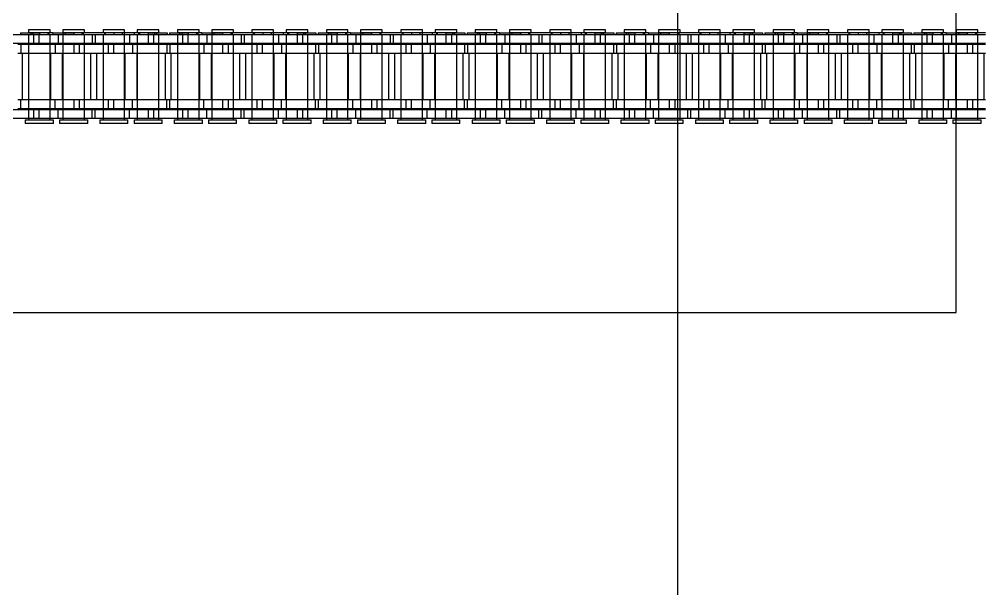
# Model space of a CAD drawing. Header units: metres. Extents: x 0 to 21025, y 0 to 14850.
# Drawn here: x 5375.7 to 5540.4, y 9214.1 to 9311.2 of the extents above; entities that cross this region are included whole.
import ezdxf

# ---------------------------------------------------------------- set-up
doc = ezdxf.new("R2010")
doc.units = ezdxf.units.M
doc.header["$LTSCALE"] = 25
doc.linetypes.add('HIDDEN2', pattern=[4.7625, 3.175, -1.5875])
doc.layers.add('SL4', color=4, linetype='Continuous')
doc.layers.add('ST1', color=7, linetype='HIDDEN2')

msp = doc.modelspace()

# ---------------------------------------------------------------- linework, layer by layer
at = {"layer": 'SL4'}
for p, q in [((5535.514, 9261.149), (5535.514, 9326.624)), ((5535.514, 9308.873), (5537.377, 9308.873)), ((5540.552, 9308.541), (5535.514, 9308.541)), ((5535.532, 9309.384), (5535.532, 9308.91)), ((5539.222, 9309.384), (5535.532, 9309.384)), ((5535.532, 9308.91), (5539.222, 9308.91)), ((5535.901, 9308.91), (5535.901, 9308.873)), ((5537.377, 9308.873), (5537.377, 9308.541)), ((5540.514, 9308.873), (5537.377, 9308.873)), ((5538.853, 9308.873), (5538.853, 9308.91)), ((5539.222, 9308.91), (5539.222, 9309.384)), ((5540.552, 9307.021), (5535.514, 9307.021)), ((5540.514, 9306.869), (5535.514, 9306.869)), ((5535.532, 9307.021), (5535.532, 9306.869)), ((5539.222, 9306.869), (5539.222, 9307.021)), ((5540.514, 9305.349), (5535.514, 9305.349)), ((5540.514, 9297.419), (5535.514, 9297.419)), ((5540.514, 9295.899), (5535.514, 9295.899)), ((5540.552, 9295.747), (5535.514, 9295.747)), ((5535.532, 9295.899), (5535.532, 9295.747)), ((5539.222, 9295.747), (5539.222, 9295.899)), ((5540.552, 9294.227), (5535.514, 9294.227)), ((5535.514, 9294.042), (5539.775, 9294.042)), ((5539.775, 9293.384), (5535.514, 9293.384)), ((5535.532, 9294.227), (5535.532, 9294.042)), ((5539.222, 9294.042), (5539.222, 9294.227)), ((5539.775, 9293.384), (5539.775, 9294.042)), ((4210.539, 9261.149), (5535.514, 9261.149)), ((5488.014, 9261.149), (5488.014, 9121.619))]:
    msp.add_line(p, q, dxfattribs=at)
at = {"layer": 'ST1'}
for p, q in [((5488.014, 9333.621), (5488.014, 9261.149)), ((5378.197, 9308.541), (5369.102, 9308.541)), ((5375.898, 9308.873), (5375.898, 9308.541)), ((5375.898, 9308.873), (5379.129, 9308.873)), ((5380.974, 9309.384), (5377.284, 9309.384)), ((5377.284, 9309.384), (5377.284, 9308.91)), ((5377.284, 9308.91), (5380.974, 9308.91)), ((5377.284, 9308.541), (5377.284, 9307.021)), ((5377.284, 9308.541), (5377.284, 9294.042)), ((5377.653, 9308.91), (5377.653, 9308.541)), ((5378.022, 9308.873), (5378.022, 9308.541)), ((5379.057, 9308.541), (5378.197, 9308.541)), ((5378.197, 9307.021), (5378.197, 9308.541)), ((5388.152, 9308.541), (5379.057, 9308.541)), ((5379.057, 9308.541), (5379.057, 9307.021)), ((5379.129, 9308.873), (5379.129, 9308.541)), ((5381.425, 9308.873), (5379.129, 9308.873)), ((5380.605, 9308.541), (5380.605, 9308.91)), ((5380.748, 9308.873), (5380.748, 9308.541)), ((5380.974, 9308.91), (5380.974, 9309.384)), ((5380.974, 9307.021), (5380.974, 9308.541)), ((5380.974, 9294.042), (5380.974, 9308.541)), ((5381.425, 9308.873), (5384.977, 9308.873)), ((5381.425, 9308.873), (5381.425, 9308.541)), ((5382.304, 9308.541), (5382.304, 9307.021)), ((5386.822, 9309.384), (5383.132, 9309.384)), ((5383.132, 9309.384), (5383.132, 9308.91)), ((5383.132, 9308.91), (5386.822, 9308.91)), ((5383.132, 9308.873), (5383.132, 9307.021)), ((5383.132, 9308.541), (5383.132, 9294.042)), ((5383.501, 9308.91), (5383.501, 9308.541)), ((5384.977, 9308.873), (5384.977, 9308.541)), ((5397.677, 9308.873), (5384.977, 9308.873)), ((5386.453, 9308.541), (5386.453, 9308.91)), ((5386.596, 9308.873), (5386.596, 9308.541)), ((5386.822, 9308.91), (5386.822, 9309.384)), ((5386.822, 9307.021), (5386.822, 9308.541)), ((5386.822, 9294.042), (5386.822, 9308.541)), ((5388.152, 9308.541), (5388.152, 9307.021)), ((5394.502, 9308.541), (5388.152, 9308.541)), ((5388.654, 9308.541), (5388.654, 9307.021)), ((5393.674, 9309.384), (5389.984, 9309.384)), ((5389.984, 9309.384), (5389.984, 9308.91)), ((5389.984, 9308.91), (5393.674, 9308.91)), ((5389.984, 9308.541), (5389.984, 9307.021)), ((5389.984, 9308.541), (5389.984, 9294.042)), ((5390.21, 9308.873), (5390.21, 9308.541)), ((5390.353, 9308.91), (5390.353, 9308.541)), ((5391.829, 9308.873), (5391.829, 9308.541)), ((5393.305, 9308.541), (5393.305, 9308.91)), ((5393.674, 9308.91), (5393.674, 9309.384)), ((5393.674, 9307.021), (5393.674, 9308.873)), ((5393.674, 9294.042), (5393.674, 9308.541)), ((5394.502, 9308.541), (5394.502, 9307.021)), ((5403.597, 9308.541), (5394.502, 9308.541)), ((5395.381, 9308.541), (5395.381, 9308.873)), ((5399.522, 9309.384), (5395.832, 9309.384)), ((5395.832, 9309.384), (5395.832, 9308.91)), ((5395.832, 9308.91), (5399.522, 9308.91)), ((5395.832, 9308.541), (5395.832, 9307.021)), ((5395.832, 9308.541), (5395.832, 9294.042)), ((5396.058, 9308.873), (5396.058, 9308.541)), ((5396.201, 9308.91), (5396.201, 9308.541)), ((5397.677, 9308.873), (5397.677, 9308.541)), ((5397.677, 9308.873), (5400.908, 9308.873)), ((5397.749, 9307.021), (5397.749, 9308.541)), ((5398.609, 9308.541), (5398.609, 9307.021)), ((5398.784, 9308.873), (5398.784, 9308.541)), ((5399.153, 9308.541), (5399.153, 9308.91)), ((5399.522, 9308.91), (5399.522, 9309.384)), ((5399.522, 9307.021), (5399.522, 9308.541)), ((5399.522, 9294.042), (5399.522, 9308.541)), ((5400.908, 9308.873), (5400.908, 9308.541)), ((5401.298, 9308.873), (5401.298, 9308.541)), ((5401.298, 9308.873), (5404.529, 9308.873)), ((5406.374, 9309.384), (5402.684, 9309.384)), ((5402.684, 9309.384), (5402.684, 9308.91)), ((5402.684, 9308.91), (5406.374, 9308.91)), ((5402.684, 9308.541), (5402.684, 9307.021)), ((5402.684, 9308.541), (5402.684, 9294.042)), ((5403.053, 9308.91), (5403.053, 9308.541)), ((5403.422, 9308.873), (5403.422, 9308.541)), ((5404.457, 9308.541), (5403.597, 9308.541)), ((5403.597, 9307.021), (5403.597, 9308.541)), ((5413.552, 9308.541), (5404.457, 9308.541)), ((5404.457, 9308.541), (5404.457, 9307.021)), ((5404.529, 9308.873), (5404.529, 9308.541)), ((5406.825, 9308.873), (5404.529, 9308.873)), ((5406.005, 9308.541), (5406.005, 9308.91)), ((5406.148, 9308.873), (5406.148, 9308.541)), ((5406.374, 9308.91), (5406.374, 9309.384)), ((5406.374, 9307.021), (5406.374, 9308.541)), ((5406.374, 9294.042), (5406.374, 9308.541)), ((5406.825, 9308.873), (5410.377, 9308.873)), ((5406.825, 9308.873), (5406.825, 9308.541)), ((5407.704, 9308.541), (5407.704, 9307.021)), ((5412.222, 9309.384), (5408.532, 9309.384)), ((5408.532, 9309.384), (5408.532, 9308.91)), ((5408.532, 9308.91), (5412.222, 9308.91)), ((5408.532, 9308.873), (5408.532, 9307.021)), ((5408.532, 9308.541), (5408.532, 9294.042)), ((5408.901, 9308.91), (5408.901, 9308.541)), ((5410.377, 9308.873), (5410.377, 9308.541)), ((5423.077, 9308.873), (5410.377, 9308.873)), ((5411.853, 9308.541), (5411.853, 9308.91)), ((5411.996, 9308.873), (5411.996, 9308.541)), ((5412.222, 9308.91), (5412.222, 9309.384)), ((5412.222, 9307.021), (5412.222, 9308.541)), ((5412.222, 9294.042), (5412.222, 9308.541)), ((5413.552, 9308.541), (5413.552, 9307.021)), ((5419.902, 9308.541), (5413.552, 9308.541)), ((5414.054, 9308.541), (5414.054, 9307.021)), ((5419.074, 9309.384), (5415.384, 9309.384)), ((5415.384, 9309.384), (5415.384, 9308.91)), ((5415.384, 9308.91), (5419.074, 9308.91)), ((5415.384, 9308.541), (5415.384, 9307.021)), ((5415.384, 9308.541), (5415.384, 9294.042)), ((5415.61, 9308.873), (5415.61, 9308.541)), ((5415.753, 9308.91), (5415.753, 9308.541)), ((5417.229, 9308.873), (5417.229, 9308.541)), ((5418.705, 9308.541), (5418.705, 9308.91)), ((5419.074, 9308.91), (5419.074, 9309.384)), ((5419.074, 9307.021), (5419.074, 9308.873)), ((5419.074, 9294.042), (5419.074, 9308.541)), ((5419.902, 9308.541), (5419.902, 9307.021)), ((5428.997, 9308.541), (5419.902, 9308.541)), ((5420.781, 9308.541), (5420.781, 9308.873)), ((5424.922, 9309.384), (5421.232, 9309.384)), ((5421.232, 9309.384), (5421.232, 9308.91)), ((5421.232, 9308.91), (5424.922, 9308.91)), ((5421.232, 9308.541), (5421.232, 9307.021)), ((5421.232, 9308.541), (5421.232, 9294.042)), ((5421.458, 9308.873), (5421.458, 9308.541)), ((5421.601, 9308.91), (5421.601, 9308.541)), ((5423.077, 9308.873), (5423.077, 9308.541)), ((5423.077, 9308.873), (5426.308, 9308.873)), ((5423.149, 9307.021), (5423.149, 9308.541)), ((5424.009, 9308.541), (5424.009, 9307.021)), ((5424.184, 9308.873), (5424.184, 9308.541)), ((5424.553, 9308.541), (5424.553, 9308.91)), ((5424.922, 9308.91), (5424.922, 9309.384)), ((5424.922, 9307.021), (5424.922, 9308.541)), ((5424.922, 9294.042), (5424.922, 9308.541)), ((5426.308, 9308.873), (5426.308, 9308.541)), ((5426.698, 9308.873), (5426.698, 9308.541)), ((5426.698, 9308.873), (5429.929, 9308.873)), ((5431.774, 9309.384), (5428.084, 9309.384)), ((5428.084, 9309.384), (5428.084, 9308.91)), ((5428.084, 9308.91), (5431.774, 9308.91)), ((5428.084, 9308.541), (5428.084, 9307.021)), ((5428.084, 9308.541), (5428.084, 9294.042)), ((5428.453, 9308.91), (5428.453, 9308.541)), ((5428.822, 9308.873), (5428.822, 9308.541)), ((5429.857, 9308.541), (5428.997, 9308.541)), ((5428.997, 9307.021), (5428.997, 9308.541)), ((5438.952, 9308.541), (5429.857, 9308.541)), ((5429.857, 9308.541), (5429.857, 9307.021)), ((5429.929, 9308.873), (5429.929, 9308.541)), ((5432.225, 9308.873), (5429.929, 9308.873)), ((5431.405, 9308.541), (5431.405, 9308.91)), ((5431.548, 9308.873), (5431.548, 9308.541)), ((5431.774, 9308.91), (5431.774, 9309.384)), ((5431.774, 9307.021), (5431.774, 9308.541)), ((5431.774, 9294.042), (5431.774, 9308.541)), ((5432.225, 9308.873), (5435.777, 9308.873)), ((5432.225, 9308.873), (5432.225, 9308.541)), ((5433.104, 9308.541), (5433.104, 9307.021)), ((5437.622, 9309.384), (5433.932, 9309.384)), ((5433.932, 9309.384), (5433.932, 9308.91)), ((5433.932, 9308.91), (5437.622, 9308.91)), ((5433.932, 9308.873), (5433.932, 9307.021)), ((5433.932, 9308.541), (5433.932, 9294.042)), ((5434.301, 9308.91), (5434.301, 9308.541)), ((5435.777, 9308.873), (5435.777, 9308.541)), ((5448.477, 9308.873), (5435.777, 9308.873)), ((5437.253, 9308.541), (5437.253, 9308.91)), ((5437.396, 9308.873), (5437.396, 9308.541)), ((5437.622, 9308.91), (5437.622, 9309.384)), ((5437.622, 9307.021), (5437.622, 9308.541)), ((5437.622, 9294.042), (5437.622, 9308.541)), ((5438.952, 9308.541), (5438.952, 9307.021)), ((5445.302, 9308.541), (5438.952, 9308.541)), ((5439.454, 9308.541), (5439.454, 9307.021)), ((5444.474, 9309.384), (5440.784, 9309.384)), ((5440.784, 9309.384), (5440.784, 9308.91)), ((5440.784, 9308.91), (5444.474, 9308.91)), ((5440.784, 9308.541), (5440.784, 9307.021)), ((5440.784, 9308.541), (5440.784, 9294.042)), ((5441.01, 9308.873), (5441.01, 9308.541)), ((5441.153, 9308.91), (5441.153, 9308.541)), ((5442.629, 9308.873), (5442.629, 9308.541)), ((5444.105, 9308.541), (5444.105, 9308.91)), ((5444.474, 9308.91), (5444.474, 9309.384)), ((5444.474, 9307.021), (5444.474, 9308.873)), ((5444.474, 9294.042), (5444.474, 9308.541)), ((5445.302, 9308.541), (5445.302, 9307.021)), ((5454.397, 9308.541), (5445.302, 9308.541)), ((5446.181, 9308.541), (5446.181, 9308.873)), ((5450.322, 9309.384), (5446.632, 9309.384)), ((5446.632, 9309.384), (5446.632, 9308.91)), ((5446.632, 9308.91), (5450.322, 9308.91)), ((5446.632, 9308.541), (5446.632, 9307.021)), ((5446.632, 9308.541), (5446.632, 9294.042)), ((5446.858, 9308.873), (5446.858, 9308.541)), ((5447.001, 9308.91), (5447.001, 9308.541)), ((5448.477, 9308.873), (5448.477, 9308.541)), ((5448.477, 9308.873), (5451.708, 9308.873)), ((5448.549, 9307.021), (5448.549, 9308.541)), ((5449.409, 9308.541), (5449.409, 9307.021)), ((5449.584, 9308.873), (5449.584, 9308.541)), ((5449.953, 9308.541), (5449.953, 9308.91)), ((5450.322, 9308.91), (5450.322, 9309.384)), ((5450.322, 9307.021), (5450.322, 9308.541)), ((5450.322, 9294.042), (5450.322, 9308.541)), ((5451.708, 9308.873), (5451.708, 9308.541)), ((5452.098, 9308.873), (5452.098, 9308.541)), ((5452.098, 9308.873), (5455.329, 9308.873)), ((5457.174, 9309.384), (5453.484, 9309.384)), ((5453.484, 9309.384), (5453.484, 9308.91)), ((5453.484, 9308.91), (5457.174, 9308.91)), ((5453.484, 9308.541), (5453.484, 9307.021)), ((5453.484, 9308.541), (5453.484, 9294.042)), ((5453.853, 9308.91), (5453.853, 9308.541)), ((5454.222, 9308.873), (5454.222, 9308.541)), ((5455.257, 9308.541), (5454.397, 9308.541)), ((5454.397, 9307.021), (5454.397, 9308.541)), ((5464.352, 9308.541), (5455.257, 9308.541)), ((5455.257, 9308.541), (5455.257, 9307.021)), ((5455.329, 9308.873), (5455.329, 9308.541)), ((5457.625, 9308.873), (5455.329, 9308.873)), ((5456.805, 9308.541), (5456.805, 9308.91)), ((5456.948, 9308.873), (5456.948, 9308.541)), ((5457.174, 9308.91), (5457.174, 9309.384)), ((5457.174, 9307.021), (5457.174, 9308.541)), ((5457.174, 9294.042), (5457.174, 9308.541)), ((5457.625, 9308.873), (5461.177, 9308.873)), ((5457.625, 9308.873), (5457.625, 9308.541)), ((5458.504, 9308.541), (5458.504, 9307.021)), ((5463.022, 9309.384), (5459.332, 9309.384)), ((5459.332, 9309.384), (5459.332, 9308.91)), ((5459.332, 9308.91), (5463.022, 9308.91)), ((5459.332, 9308.873), (5459.332, 9307.021)), ((5459.332, 9308.541), (5459.332, 9294.042)), ((5459.701, 9308.91), (5459.701, 9308.541)), ((5461.177, 9308.873), (5461.177, 9308.541)), ((5473.877, 9308.873), (5461.177, 9308.873)), ((5462.653, 9308.541), (5462.653, 9308.91)), ((5462.796, 9308.873), (5462.796, 9308.541)), ((5463.022, 9308.91), (5463.022, 9309.384)), ((5463.022, 9307.021), (5463.022, 9308.541)), ((5463.022, 9294.042), (5463.022, 9308.541)), ((5464.352, 9308.541), (5464.352, 9307.021)), ((5470.702, 9308.541), (5464.352, 9308.541)), ((5464.854, 9308.541), (5464.854, 9307.021)), ((5469.874, 9309.384), (5466.184, 9309.384)), ((5466.184, 9309.384), (5466.184, 9308.91)), ((5466.184, 9308.91), (5469.874, 9308.91)), ((5466.184, 9308.541), (5466.184, 9307.021)), ((5466.184, 9308.541), (5466.184, 9294.042)), ((5466.41, 9308.873), (5466.41, 9308.541)), ((5466.553, 9308.91), (5466.553, 9308.541)), ((5468.029, 9308.873), (5468.029, 9308.541)), ((5469.505, 9308.541), (5469.505, 9308.91)), ((5469.874, 9308.91), (5469.874, 9309.384)), ((5469.874, 9307.021), (5469.874, 9308.873)), ((5469.874, 9294.042), (5469.874, 9308.541)), ((5470.702, 9308.541), (5470.702, 9307.021)), ((5479.797, 9308.541), (5470.702, 9308.541)), ((5471.581, 9308.541), (5471.581, 9308.873)), ((5475.722, 9309.384), (5472.032, 9309.384)), ((5472.032, 9309.384), (5472.032, 9308.91)), ((5472.032, 9308.91), (5475.722, 9308.91)), ((5472.032, 9308.541), (5472.032, 9307.021)), ((5472.032, 9308.541), (5472.032, 9294.042)), ((5472.258, 9308.873), (5472.258, 9308.541)), ((5472.401, 9308.91), (5472.401, 9308.541)), ((5473.877, 9308.873), (5473.877, 9308.541)), ((5473.877, 9308.873), (5477.108, 9308.873)), ((5473.949, 9307.021), (5473.949, 9308.541)), ((5474.809, 9308.541), (5474.809, 9307.021)), ((5474.984, 9308.873), (5474.984, 9308.541)), ((5475.353, 9308.541), (5475.353, 9308.91)), ((5475.722, 9308.91), (5475.722, 9309.384)), ((5475.722, 9307.021), (5475.722, 9308.541)), ((5475.722, 9294.042), (5475.722, 9308.541)), ((5477.108, 9308.873), (5477.108, 9308.541)), ((5477.498, 9308.873), (5477.498, 9308.541)), ((5477.498, 9308.873), (5480.729, 9308.873)), ((5482.574, 9309.384), (5478.884, 9309.384)), ((5478.884, 9309.384), (5478.884, 9308.91)), ((5478.884, 9308.91), (5482.574, 9308.91)), ((5478.884, 9308.541), (5478.884, 9307.021)), ((5478.884, 9308.541), (5478.884, 9294.042)), ((5479.253, 9308.91), (5479.253, 9308.541)), ((5479.622, 9308.873), (5479.622, 9308.541)), ((5480.657, 9308.541), (5479.797, 9308.541)), ((5479.797, 9307.021), (5479.797, 9308.541)), ((5489.752, 9308.541), (5480.657, 9308.541)), ((5480.657, 9308.541), (5480.657, 9307.021)), ((5480.729, 9308.873), (5480.729, 9308.541)), ((5483.025, 9308.873), (5480.729, 9308.873)), ((5482.205, 9308.541), (5482.205, 9308.91)), ((5482.348, 9308.873), (5482.348, 9308.541)), ((5482.574, 9308.91), (5482.574, 9309.384)), ((5482.574, 9307.021), (5482.574, 9308.541)), ((5482.574, 9294.042), (5482.574, 9308.541)), ((5483.025, 9308.873), (5486.577, 9308.873)), ((5483.025, 9308.873), (5483.025, 9308.541)), ((5483.904, 9308.541), (5483.904, 9307.021)), ((5488.422, 9309.384), (5484.732, 9309.384)), ((5484.732, 9309.384), (5484.732, 9308.91)), ((5484.732, 9308.91), (5488.422, 9308.91)), ((5484.732, 9308.873), (5484.732, 9307.021)), ((5484.732, 9308.541), (5484.732, 9294.042)), ((5485.101, 9308.91), (5485.101, 9308.541)), ((5486.577, 9308.873), (5486.577, 9308.541)), ((5499.277, 9308.873), (5486.577, 9308.873)), ((5488.053, 9308.541), (5488.053, 9308.91)), ((5488.196, 9308.873), (5488.196, 9308.541)), ((5488.422, 9308.91), (5488.422, 9309.384)), ((5488.422, 9307.021), (5488.422, 9308.541)), ((5488.422, 9294.042), (5488.422, 9308.541)), ((5489.752, 9308.541), (5489.752, 9307.021)), ((5496.102, 9308.541), (5489.752, 9308.541)), ((5490.254, 9308.541), (5490.254, 9307.021)), ((5495.274, 9309.384), (5491.584, 9309.384)), ((5491.584, 9309.384), (5491.584, 9308.91)), ((5491.584, 9308.91), (5495.274, 9308.91)), ((5491.584, 9308.541), (5491.584, 9307.021)), ((5491.584, 9308.541), (5491.584, 9294.042)), ((5491.81, 9308.873), (5491.81, 9308.541)), ((5491.953, 9308.91), (5491.953, 9308.541)), ((5493.429, 9308.873), (5493.429, 9308.541)), ((5494.905, 9308.541), (5494.905, 9308.91)), ((5495.274, 9308.91), (5495.274, 9309.384)), ((5495.274, 9307.021), (5495.274, 9308.873)), ((5495.274, 9294.042), (5495.274, 9308.541)), ((5496.102, 9308.541), (5496.102, 9307.021)), ((5505.197, 9308.541), (5496.102, 9308.541)), ((5496.981, 9308.541), (5496.981, 9308.873)), ((5501.122, 9309.384), (5497.432, 9309.384)), ((5497.432, 9309.384), (5497.432, 9308.91)), ((5497.432, 9308.91), (5501.122, 9308.91)), ((5497.432, 9308.541), (5497.432, 9307.021)), ((5497.432, 9308.541), (5497.432, 9294.042)), ((5497.658, 9308.873), (5497.658, 9308.541)), ((5497.801, 9308.91), (5497.801, 9308.541)), ((5499.277, 9308.873), (5499.277, 9308.541)), ((5499.277, 9308.873), (5502.508, 9308.873)), ((5499.349, 9307.021), (5499.349, 9308.541)), ((5500.209, 9308.541), (5500.209, 9307.021)), ((5500.384, 9308.873), (5500.384, 9308.541)), ((5500.753, 9308.541), (5500.753, 9308.91)), ((5501.122, 9308.91), (5501.122, 9309.384)), ((5501.122, 9307.021), (5501.122, 9308.541)), ((5501.122, 9294.042), (5501.122, 9308.541)), ((5502.508, 9308.873), (5502.508, 9308.541)), ((5502.898, 9308.873), (5502.898, 9308.541)), ((5502.898, 9308.873), (5506.129, 9308.873)), ((5507.974, 9309.384), (5504.284, 9309.384)), ((5504.284, 9309.384), (5504.284, 9308.91)), ((5504.284, 9308.91), (5507.974, 9308.91)), ((5504.284, 9308.541), (5504.284, 9307.021)), ((5504.284, 9308.541), (5504.284, 9294.042)), ((5504.653, 9308.91), (5504.653, 9308.541)), ((5505.022, 9308.873), (5505.022, 9308.541)), ((5506.057, 9308.541), (5505.197, 9308.541)), ((5505.197, 9307.021), (5505.197, 9308.541)), ((5515.152, 9308.541), (5506.057, 9308.541)), ((5506.057, 9308.541), (5506.057, 9307.021)), ((5506.129, 9308.873), (5506.129, 9308.541)), ((5508.425, 9308.873), (5506.129, 9308.873)), ((5507.605, 9308.541), (5507.605, 9308.91)), ((5507.748, 9308.873), (5507.748, 9308.541)), ((5507.974, 9308.91), (5507.974, 9309.384)), ((5507.974, 9307.021), (5507.974, 9308.541)), ((5507.974, 9294.042), (5507.974, 9308.541)), ((5508.425, 9308.873), (5511.977, 9308.873)), ((5508.425, 9308.873), (5508.425, 9308.541)), ((5509.304, 9308.541), (5509.304, 9307.021)), ((5513.822, 9309.384), (5510.132, 9309.384)), ((5510.132, 9309.384), (5510.132, 9308.91)), ((5510.132, 9308.91), (5513.822, 9308.91)), ((5510.132, 9308.873), (5510.132, 9307.021)), ((5510.132, 9308.541), (5510.132, 9294.042)), ((5510.501, 9308.91), (5510.501, 9308.541)), ((5511.977, 9308.873), (5511.977, 9308.541)), ((5524.677, 9308.873), (5511.977, 9308.873)), ((5513.453, 9308.541), (5513.453, 9308.91)), ((5513.596, 9308.873), (5513.596, 9308.541)), ((5513.822, 9308.91), (5513.822, 9309.384)), ((5513.822, 9307.021), (5513.822, 9308.541)), ((5513.822, 9294.042), (5513.822, 9308.541)), ((5515.152, 9308.541), (5515.152, 9307.021)), ((5521.502, 9308.541), (5515.152, 9308.541)), ((5515.654, 9308.541), (5515.654, 9307.021)), ((5520.674, 9309.384), (5516.984, 9309.384)), ((5516.984, 9309.384), (5516.984, 9308.91)), ((5516.984, 9308.91), (5520.674, 9308.91)), ((5516.984, 9308.541), (5516.984, 9307.021)), ((5516.984, 9308.541), (5516.984, 9294.042)), ((5517.21, 9308.873), (5517.21, 9308.541)), ((5517.353, 9308.91), (5517.353, 9308.541)), ((5518.829, 9308.873), (5518.829, 9308.541)), ((5520.305, 9308.541), (5520.305, 9308.91)), ((5520.674, 9308.91), (5520.674, 9309.384)), ((5520.674, 9307.021), (5520.674, 9308.873)), ((5520.674, 9294.042), (5520.674, 9308.541)), ((5521.502, 9308.541), (5521.502, 9307.021)), ((5530.597, 9308.541), (5521.502, 9308.541)), ((5522.381, 9308.541), (5522.381, 9308.873)), ((5526.522, 9309.384), (5522.832, 9309.384)), ((5522.832, 9309.384), (5522.832, 9308.91)), ((5522.832, 9308.91), (5526.522, 9308.91)), ((5522.832, 9308.541), (5522.832, 9307.021)), ((5522.832, 9308.541), (5522.832, 9294.042)), ((5523.058, 9308.873), (5523.058, 9308.541)), ((5523.201, 9308.91), (5523.201, 9308.541)), ((5524.677, 9308.873), (5524.677, 9308.541)), ((5524.677, 9308.873), (5527.908, 9308.873)), ((5524.749, 9307.021), (5524.749, 9308.541)), ((5525.609, 9308.541), (5525.609, 9307.021)), ((5525.784, 9308.873), (5525.784, 9308.541)), ((5526.153, 9308.541), (5526.153, 9308.91)), ((5526.522, 9308.91), (5526.522, 9309.384)), ((5526.522, 9307.021), (5526.522, 9308.541)), ((5526.522, 9294.042), (5526.522, 9308.541)), ((5527.908, 9308.873), (5527.908, 9308.541)), ((5528.298, 9308.873), (5528.298, 9308.541)), ((5528.298, 9308.873), (5531.529, 9308.873)), ((5533.374, 9309.384), (5529.684, 9309.384)), ((5529.684, 9309.384), (5529.684, 9308.91)), ((5529.684, 9308.91), (5533.374, 9308.91)), ((5529.684, 9308.541), (5529.684, 9307.021)), ((5529.684, 9308.541), (5529.684, 9294.042)), ((5530.053, 9308.91), (5530.053, 9308.541)), ((5530.422, 9308.873), (5530.422, 9308.541)), ((5531.529, 9308.541), (5530.597, 9308.541)), ((5530.597, 9307.021), (5530.597, 9308.541)), ((5535.514, 9308.541), (5531.457, 9308.541)), ((5531.457, 9308.541), (5531.457, 9307.021)), ((5531.529, 9308.873), (5531.529, 9308.541)), ((5533.825, 9308.873), (5531.529, 9308.873)), ((5533.005, 9308.541), (5533.005, 9308.91)), ((5533.148, 9308.873), (5533.148, 9308.541)), ((5533.374, 9308.91), (5533.374, 9309.384)), ((5533.374, 9307.021), (5533.374, 9308.541)), ((5533.374, 9294.042), (5533.374, 9308.541)), ((5533.825, 9308.873), (5535.514, 9308.873)), ((5533.825, 9308.873), (5533.825, 9308.541)), ((5534.704, 9308.541), (5534.704, 9307.021)), ((5535.532, 9308.873), (5535.532, 9307.021)), ((5535.532, 9308.541), (5535.532, 9307.021)), ((5535.901, 9308.873), (5535.901, 9308.541)), ((5538.853, 9308.541), (5538.853, 9308.873)), ((5538.996, 9308.873), (5538.996, 9308.541)), ((5539.222, 9307.021), (5539.222, 9308.541)), ((5539.222, 9307.021), (5539.222, 9308.541)), ((5378.197, 9307.021), (5369.102, 9307.021)), ((5381.802, 9306.869), (5375.452, 9306.869)), ((5375.954, 9306.869), (5375.954, 9305.349)), ((5377.284, 9306.869), (5377.284, 9305.349)), ((5379.057, 9307.021), (5378.197, 9307.021)), ((5388.152, 9307.021), (5379.057, 9307.021)), ((5380.974, 9305.349), (5380.974, 9306.869)), ((5381.802, 9306.869), (5381.802, 9305.349)), ((5390.897, 9306.869), (5381.802, 9306.869)), ((5383.132, 9306.869), (5383.132, 9305.349)), ((5385.049, 9305.349), (5385.049, 9306.869)), ((5385.909, 9306.869), (5385.909, 9305.349)), ((5386.822, 9305.349), (5386.822, 9306.869)), ((5394.502, 9307.021), (5388.152, 9307.021)), ((5389.984, 9306.869), (5389.984, 9305.349)), ((5391.757, 9306.869), (5390.897, 9306.869)), ((5390.897, 9305.349), (5390.897, 9306.869)), ((5400.852, 9306.869), (5391.757, 9306.869)), ((5391.757, 9306.869), (5391.757, 9305.349)), ((5393.674, 9305.349), (5393.674, 9306.869)), ((5403.597, 9307.021), (5394.502, 9307.021)), ((5395.004, 9306.869), (5395.004, 9305.349)), ((5395.832, 9306.869), (5395.832, 9305.349)), ((5399.522, 9305.349), (5399.522, 9306.869)), ((5400.852, 9306.869), (5400.852, 9305.349)), ((5407.202, 9306.869), (5400.852, 9306.869)), ((5401.354, 9306.869), (5401.354, 9305.349)), ((5402.684, 9306.869), (5402.684, 9305.349)), ((5404.457, 9307.021), (5403.597, 9307.021)), ((5413.552, 9307.021), (5404.457, 9307.021)), ((5406.374, 9305.349), (5406.374, 9306.869)), ((5407.202, 9306.869), (5407.202, 9305.349)), ((5416.297, 9306.869), (5407.202, 9306.869)), ((5408.532, 9306.869), (5408.532, 9305.349)), ((5410.449, 9305.349), (5410.449, 9306.869)), ((5411.309, 9306.869), (5411.309, 9305.349)), ((5412.222, 9305.349), (5412.222, 9306.869)), ((5419.902, 9307.021), (5413.552, 9307.021)), ((5415.384, 9306.869), (5415.384, 9305.349)), ((5417.157, 9306.869), (5416.297, 9306.869)), ((5416.297, 9305.349), (5416.297, 9306.869)), ((5426.252, 9306.869), (5417.157, 9306.869)), ((5417.157, 9306.869), (5417.157, 9305.349)), ((5419.074, 9305.349), (5419.074, 9306.869)), ((5428.997, 9307.021), (5419.902, 9307.021)), ((5420.404, 9306.869), (5420.404, 9305.349)), ((5421.232, 9306.869), (5421.232, 9305.349)), ((5424.922, 9305.349), (5424.922, 9306.869)), ((5426.252, 9306.869), (5426.252, 9305.349)), ((5432.602, 9306.869), (5426.252, 9306.869)), ((5426.754, 9306.869), (5426.754, 9305.349)), ((5428.084, 9306.869), (5428.084, 9305.349)), ((5429.857, 9307.021), (5428.997, 9307.021)), ((5438.952, 9307.021), (5429.857, 9307.021)), ((5431.774, 9305.349), (5431.774, 9306.869)), ((5432.602, 9306.869), (5432.602, 9305.349)), ((5441.697, 9306.869), (5432.602, 9306.869)), ((5433.932, 9306.869), (5433.932, 9305.349)), ((5435.849, 9305.349), (5435.849, 9306.869)), ((5436.709, 9306.869), (5436.709, 9305.349)), ((5437.622, 9305.349), (5437.622, 9306.869)), ((5445.302, 9307.021), (5438.952, 9307.021)), ((5440.784, 9306.869), (5440.784, 9305.349)), ((5442.557, 9306.869), (5441.697, 9306.869)), ((5441.697, 9305.349), (5441.697, 9306.869)), ((5451.652, 9306.869), (5442.557, 9306.869)), ((5442.557, 9306.869), (5442.557, 9305.349)), ((5444.474, 9305.349), (5444.474, 9306.869)), ((5454.397, 9307.021), (5445.302, 9307.021)), ((5445.804, 9306.869), (5445.804, 9305.349)), ((5446.632, 9306.869), (5446.632, 9305.349)), ((5450.322, 9305.349), (5450.322, 9306.869)), ((5451.652, 9306.869), (5451.652, 9305.349)), ((5458.002, 9306.869), (5451.652, 9306.869)), ((5452.154, 9306.869), (5452.154, 9305.349)), ((5453.484, 9306.869), (5453.484, 9305.349)), ((5455.257, 9307.021), (5454.397, 9307.021)), ((5464.352, 9307.021), (5455.257, 9307.021)), ((5457.174, 9305.349), (5457.174, 9306.869)), ((5458.002, 9306.869), (5458.002, 9305.349)), ((5467.097, 9306.869), (5458.002, 9306.869)), ((5459.332, 9306.869), (5459.332, 9305.349)), ((5461.249, 9305.349), (5461.249, 9306.869)), ((5462.109, 9306.869), (5462.109, 9305.349)), ((5463.022, 9305.349), (5463.022, 9306.869)), ((5470.702, 9307.021), (5464.352, 9307.021)), ((5466.184, 9306.869), (5466.184, 9305.349)), ((5467.957, 9306.869), (5467.097, 9306.869)), ((5467.097, 9305.349), (5467.097, 9306.869)), ((5477.052, 9306.869), (5467.957, 9306.869)), ((5467.957, 9306.869), (5467.957, 9305.349)), ((5469.874, 9305.349), (5469.874, 9306.869)), ((5479.797, 9307.021), (5470.702, 9307.021)), ((5471.204, 9306.869), (5471.204, 9305.349)), ((5472.032, 9306.869), (5472.032, 9305.349)), ((5475.722, 9305.349), (5475.722, 9306.869)), ((5477.052, 9306.869), (5477.052, 9305.349)), ((5483.402, 9306.869), (5477.052, 9306.869)), ((5477.554, 9306.869), (5477.554, 9305.349)), ((5478.884, 9306.869), (5478.884, 9305.349)), ((5480.657, 9307.021), (5479.797, 9307.021)), ((5489.752, 9307.021), (5480.657, 9307.021)), ((5482.574, 9305.349), (5482.574, 9306.869)), ((5483.402, 9306.869), (5483.402, 9305.349)), ((5492.497, 9306.869), (5483.402, 9306.869)), ((5484.732, 9306.869), (5484.732, 9305.349)), ((5486.649, 9305.349), (5486.649, 9306.869)), ((5487.509, 9306.869), (5487.509, 9305.349)), ((5488.422, 9305.349), (5488.422, 9306.869)), ((5496.102, 9307.021), (5489.752, 9307.021)), ((5491.584, 9306.869), (5491.584, 9305.349)), ((5493.357, 9306.869), (5492.497, 9306.869)), ((5492.497, 9305.349), (5492.497, 9306.869)), ((5502.452, 9306.869), (5493.357, 9306.869)), ((5493.357, 9306.869), (5493.357, 9305.349)), ((5495.274, 9305.349), (5495.274, 9306.869)), ((5505.197, 9307.021), (5496.102, 9307.021)), ((5496.604, 9306.869), (5496.604, 9305.349)), ((5497.432, 9306.869), (5497.432, 9305.349)), ((5501.122, 9305.349), (5501.122, 9306.869)), ((5502.452, 9306.869), (5502.452, 9305.349)), ((5508.802, 9306.869), (5502.452, 9306.869)), ((5502.954, 9306.869), (5502.954, 9305.349)), ((5504.284, 9306.869), (5504.284, 9305.349)), ((5506.057, 9307.021), (5505.197, 9307.021)), ((5515.152, 9307.021), (5506.057, 9307.021)), ((5507.974, 9305.349), (5507.974, 9306.869)), ((5508.802, 9306.869), (5508.802, 9305.349)), ((5517.897, 9306.869), (5508.802, 9306.869)), ((5510.132, 9306.869), (5510.132, 9305.349)), ((5512.049, 9305.349), (5512.049, 9306.869)), ((5512.909, 9306.869), (5512.909, 9305.349)), ((5513.822, 9305.349), (5513.822, 9306.869)), ((5521.502, 9307.021), (5515.152, 9307.021)), ((5516.984, 9306.869), (5516.984, 9305.349)), ((5518.757, 9306.869), (5517.897, 9306.869)), ((5517.897, 9305.349), (5517.897, 9306.869)), ((5527.852, 9306.869), (5518.757, 9306.869)), ((5518.757, 9306.869), (5518.757, 9305.349)), ((5520.674, 9305.349), (5520.674, 9306.869)), ((5530.597, 9307.021), (5521.502, 9307.021)), ((5522.004, 9306.869), (5522.004, 9305.349)), ((5522.832, 9306.869), (5522.832, 9305.349)), ((5526.522, 9305.349), (5526.522, 9306.869)), ((5527.852, 9306.869), (5527.852, 9305.349)), ((5534.202, 9306.869), (5527.852, 9306.869)), ((5528.354, 9306.869), (5528.354, 9305.349)), ((5529.684, 9306.869), (5529.684, 9305.349)), ((5531.457, 9307.021), (5530.597, 9307.021)), ((5535.514, 9307.021), (5531.457, 9307.021)), ((5533.374, 9305.349), (5533.374, 9306.869)), ((5534.202, 9306.869), (5534.202, 9305.349)), ((5535.514, 9306.869), (5534.202, 9306.869)), ((5535.532, 9306.869), (5535.532, 9295.899)), ((5535.532, 9306.869), (5535.532, 9305.349)), ((5537.449, 9305.349), (5537.449, 9306.869)), ((5538.309, 9306.869), (5538.309, 9305.349)), ((5539.222, 9295.899), (5539.222, 9306.869)), ((5539.222, 9305.349), (5539.222, 9306.869)), ((5381.802, 9305.349), (5375.452, 9305.349)), ((5376.237, 9297.419), (5376.237, 9305.349)), ((5377.284, 9305.349), (5377.284, 9297.419)), ((5380.974, 9297.419), (5380.974, 9305.349)), ((5381.017, 9305.349), (5381.017, 9297.419)), ((5390.897, 9305.349), (5381.802, 9305.349)), ((5383.089, 9297.419), (5383.089, 9305.349)), ((5383.132, 9305.349), (5383.132, 9297.419)), ((5386.822, 9297.419), (5386.822, 9305.349)), ((5387.869, 9305.349), (5387.869, 9297.419)), ((5388.937, 9297.419), (5388.937, 9305.349)), ((5389.984, 9305.349), (5389.984, 9297.419)), ((5391.757, 9305.349), (5390.897, 9305.349)), ((5400.852, 9305.349), (5391.757, 9305.349)), ((5393.674, 9297.419), (5393.674, 9305.349)), ((5393.717, 9305.349), (5393.717, 9297.419)), ((5395.789, 9297.419), (5395.789, 9305.349)), ((5395.832, 9305.349), (5395.832, 9297.419)), ((5399.522, 9297.419), (5399.522, 9305.349)), ((5400.569, 9305.349), (5400.569, 9297.419)), ((5407.202, 9305.349), (5400.852, 9305.349)), ((5401.637, 9297.419), (5401.637, 9305.349)), ((5402.684, 9305.349), (5402.684, 9297.419)), ((5406.374, 9297.419), (5406.374, 9305.349)), ((5406.417, 9305.349), (5406.417, 9297.419)), ((5416.297, 9305.349), (5407.202, 9305.349)), ((5408.489, 9297.419), (5408.489, 9305.349)), ((5408.532, 9305.349), (5408.532, 9297.419)), ((5412.222, 9297.419), (5412.222, 9305.349)), ((5413.269, 9305.349), (5413.269, 9297.419)), ((5414.337, 9297.419), (5414.337, 9305.349)), ((5415.384, 9305.349), (5415.384, 9297.419)), ((5417.157, 9305.349), (5416.297, 9305.349)), ((5426.252, 9305.349), (5417.157, 9305.349)), ((5419.074, 9297.419), (5419.074, 9305.349)), ((5419.117, 9305.349), (5419.117, 9297.419)), ((5421.189, 9297.419), (5421.189, 9305.349)), ((5421.232, 9305.349), (5421.232, 9297.419)), ((5424.922, 9297.419), (5424.922, 9305.349)), ((5425.969, 9305.349), (5425.969, 9297.419)), ((5432.602, 9305.349), (5426.252, 9305.349)), ((5427.037, 9297.419), (5427.037, 9305.349)), ((5428.084, 9305.349), (5428.084, 9297.419)), ((5431.774, 9297.419), (5431.774, 9305.349)), ((5431.817, 9305.349), (5431.817, 9297.419)), ((5441.697, 9305.349), (5432.602, 9305.349)), ((5433.889, 9297.419), (5433.889, 9305.349)), ((5433.932, 9305.349), (5433.932, 9297.419)), ((5437.622, 9297.419), (5437.622, 9305.349)), ((5438.669, 9305.349), (5438.669, 9297.419)), ((5439.737, 9297.419), (5439.737, 9305.349)), ((5440.784, 9305.349), (5440.784, 9297.419)), ((5442.557, 9305.349), (5441.697, 9305.349)), ((5451.652, 9305.349), (5442.557, 9305.349)), ((5444.474, 9297.419), (5444.474, 9305.349)), ((5444.517, 9305.349), (5444.517, 9297.419)), ((5446.589, 9297.419), (5446.589, 9305.349)), ((5446.632, 9305.349), (5446.632, 9297.419)), ((5450.322, 9297.419), (5450.322, 9305.349)), ((5451.369, 9305.349), (5451.369, 9297.419)), ((5458.002, 9305.349), (5451.652, 9305.349)), ((5452.437, 9297.419), (5452.437, 9305.349)), ((5453.484, 9305.349), (5453.484, 9297.419)), ((5457.174, 9297.419), (5457.174, 9305.349)), ((5457.217, 9305.349), (5457.217, 9297.419)), ((5467.097, 9305.349), (5458.002, 9305.349)), ((5459.289, 9297.419), (5459.289, 9305.349)), ((5459.332, 9305.349), (5459.332, 9297.419)), ((5463.022, 9297.419), (5463.022, 9305.349)), ((5464.069, 9305.349), (5464.069, 9297.419)), ((5465.137, 9297.419), (5465.137, 9305.349)), ((5466.184, 9305.349), (5466.184, 9297.419)), ((5467.957, 9305.349), (5467.097, 9305.349)), ((5477.052, 9305.349), (5467.957, 9305.349)), ((5469.874, 9297.419), (5469.874, 9305.349)), ((5469.917, 9305.349), (5469.917, 9297.419)), ((5471.989, 9297.419), (5471.989, 9305.349)), ((5472.032, 9305.349), (5472.032, 9297.419)), ((5475.722, 9297.419), (5475.722, 9305.349)), ((5476.769, 9305.349), (5476.769, 9297.419)), ((5483.402, 9305.349), (5477.052, 9305.349)), ((5477.837, 9297.419), (5477.837, 9305.349)), ((5478.884, 9305.349), (5478.884, 9297.419)), ((5482.574, 9297.419), (5482.574, 9305.349)), ((5482.617, 9305.349), (5482.617, 9297.419)), ((5492.497, 9305.349), (5483.402, 9305.349)), ((5484.689, 9297.419), (5484.689, 9305.349)), ((5484.732, 9305.349), (5484.732, 9297.419)), ((5488.422, 9297.419), (5488.422, 9305.349)), ((5489.469, 9305.349), (5489.469, 9297.419)), ((5490.537, 9297.419), (5490.537, 9305.349)), ((5491.584, 9305.349), (5491.584, 9297.419)), ((5493.357, 9305.349), (5492.497, 9305.349)), ((5502.452, 9305.349), (5493.357, 9305.349)), ((5495.274, 9297.419), (5495.274, 9305.349)), ((5495.317, 9305.349), (5495.317, 9297.419)), ((5497.389, 9297.419), (5497.389, 9305.349)), ((5497.432, 9305.349), (5497.432, 9297.419)), ((5501.122, 9297.419), (5501.122, 9305.349)), ((5502.169, 9305.349), (5502.169, 9297.419)), ((5508.802, 9305.349), (5502.452, 9305.349)), ((5503.237, 9297.419), (5503.237, 9305.349)), ((5504.284, 9305.349), (5504.284, 9297.419)), ((5507.974, 9297.419), (5507.974, 9305.349)), ((5508.017, 9305.349), (5508.017, 9297.419)), ((5517.897, 9305.349), (5508.802, 9305.349)), ((5510.089, 9297.419), (5510.089, 9305.349)), ((5510.132, 9305.349), (5510.132, 9297.419)), ((5513.822, 9297.419), (5513.822, 9305.349)), ((5514.869, 9305.349), (5514.869, 9297.419)), ((5515.937, 9297.419), (5515.937, 9305.349)), ((5516.984, 9305.349), (5516.984, 9297.419)), ((5518.757, 9305.349), (5517.897, 9305.349)), ((5527.852, 9305.349), (5518.757, 9305.349)), ((5520.674, 9297.419), (5520.674, 9305.349)), ((5520.717, 9305.349), (5520.717, 9297.419)), ((5522.789, 9297.419), (5522.789, 9305.349)), ((5522.832, 9305.349), (5522.832, 9297.419)), ((5526.522, 9297.419), (5526.522, 9305.349)), ((5527.569, 9305.349), (5527.569, 9297.419)), ((5534.202, 9305.349), (5527.852, 9305.349)), ((5528.637, 9297.419), (5528.637, 9305.349)), ((5529.684, 9305.349), (5529.684, 9297.419)), ((5533.374, 9297.419), (5533.374, 9305.349)), ((5533.417, 9305.349), (5533.417, 9297.419)), ((5535.514, 9305.349), (5534.202, 9305.349)), ((5535.489, 9297.419), (5535.489, 9305.349)), ((5535.532, 9305.349), (5535.532, 9297.419)), ((5539.222, 9297.419), (5539.222, 9305.349)), ((5540.269, 9305.349), (5540.269, 9297.419)), ((5381.802, 9297.419), (5375.452, 9297.419)), ((5375.954, 9295.899), (5375.954, 9297.419)), ((5377.284, 9297.419), (5377.284, 9295.899)), ((5380.974, 9295.899), (5380.974, 9297.419)), ((5381.802, 9295.899), (5381.802, 9297.419)), ((5390.897, 9297.419), (5381.802, 9297.419)), ((5383.132, 9297.419), (5383.132, 9295.899)), ((5385.049, 9295.899), (5385.049, 9297.419)), ((5385.909, 9297.419), (5385.909, 9295.899)), ((5386.822, 9295.899), (5386.822, 9297.419)), ((5389.984, 9297.419), (5389.984, 9295.899)), ((5391.757, 9297.419), (5390.897, 9297.419)), ((5390.897, 9295.899), (5390.897, 9297.419)), ((5400.852, 9297.419), (5391.757, 9297.419)), ((5391.757, 9297.419), (5391.757, 9295.899)), ((5393.674, 9295.899), (5393.674, 9297.419)), ((5395.004, 9295.899), (5395.004, 9297.419)), ((5395.832, 9297.419), (5395.832, 9295.899)), ((5399.522, 9295.899), (5399.522, 9297.419)), ((5400.852, 9295.899), (5400.852, 9297.419)), ((5407.202, 9297.419), (5400.852, 9297.419)), ((5401.354, 9295.899), (5401.354, 9297.419)), ((5402.684, 9297.419), (5402.684, 9295.899)), ((5406.374, 9295.899), (5406.374, 9297.419)), ((5407.202, 9295.899), (5407.202, 9297.419)), ((5416.297, 9297.419), (5407.202, 9297.419)), ((5408.532, 9297.419), (5408.532, 9295.899)), ((5410.449, 9295.899), (5410.449, 9297.419)), ((5411.309, 9297.419), (5411.309, 9295.899)), ((5412.222, 9295.899), (5412.222, 9297.419)), ((5415.384, 9297.419), (5415.384, 9295.899)), ((5417.157, 9297.419), (5416.297, 9297.419)), ((5416.297, 9295.899), (5416.297, 9297.419)), ((5426.252, 9297.419), (5417.157, 9297.419)), ((5417.157, 9297.419), (5417.157, 9295.899)), ((5419.074, 9295.899), (5419.074, 9297.419)), ((5420.404, 9295.899), (5420.404, 9297.419)), ((5421.232, 9297.419), (5421.232, 9295.899)), ((5424.922, 9295.899), (5424.922, 9297.419)), ((5426.252, 9295.899), (5426.252, 9297.419)), ((5432.602, 9297.419), (5426.252, 9297.419)), ((5426.754, 9295.899), (5426.754, 9297.419)), ((5428.084, 9297.419), (5428.084, 9295.899)), ((5431.774, 9295.899), (5431.774, 9297.419)), ((5432.602, 9295.899), (5432.602, 9297.419)), ((5441.697, 9297.419), (5432.602, 9297.419)), ((5433.932, 9297.419), (5433.932, 9295.899)), ((5435.849, 9295.899), (5435.849, 9297.419)), ((5436.709, 9297.419), (5436.709, 9295.899)), ((5437.622, 9295.899), (5437.622, 9297.419)), ((5440.784, 9297.419), (5440.784, 9295.899)), ((5442.557, 9297.419), (5441.697, 9297.419)), ((5441.697, 9295.899), (5441.697, 9297.419)), ((5451.652, 9297.419), (5442.557, 9297.419)), ((5442.557, 9297.419), (5442.557, 9295.899)), ((5444.474, 9295.899), (5444.474, 9297.419)), ((5445.804, 9295.899), (5445.804, 9297.419)), ((5446.632, 9297.419), (5446.632, 9295.899)), ((5450.322, 9295.899), (5450.322, 9297.419)), ((5451.652, 9295.899), (5451.652, 9297.419)), ((5458.002, 9297.419), (5451.652, 9297.419)), ((5452.154, 9295.899), (5452.154, 9297.419)), ((5453.484, 9297.419), (5453.484, 9295.899)), ((5457.174, 9295.899), (5457.174, 9297.419)), ((5458.002, 9295.899), (5458.002, 9297.419)), ((5467.097, 9297.419), (5458.002, 9297.419)), ((5459.332, 9297.419), (5459.332, 9295.899)), ((5461.249, 9295.899), (5461.249, 9297.419)), ((5462.109, 9297.419), (5462.109, 9295.899)), ((5463.022, 9295.899), (5463.022, 9297.419)), ((5466.184, 9297.419), (5466.184, 9295.899)), ((5467.957, 9297.419), (5467.097, 9297.419)), ((5467.097, 9295.899), (5467.097, 9297.419)), ((5477.052, 9297.419), (5467.957, 9297.419)), ((5467.957, 9297.419), (5467.957, 9295.899)), ((5469.874, 9295.899), (5469.874, 9297.419)), ((5471.204, 9295.899), (5471.204, 9297.419)), ((5472.032, 9297.419), (5472.032, 9295.899)), ((5475.722, 9295.899), (5475.722, 9297.419)), ((5477.052, 9295.899), (5477.052, 9297.419)), ((5483.402, 9297.419), (5477.052, 9297.419)), ((5477.554, 9295.899), (5477.554, 9297.419)), ((5478.884, 9297.419), (5478.884, 9295.899)), ((5482.574, 9295.899), (5482.574, 9297.419)), ((5483.402, 9295.899), (5483.402, 9297.419)), ((5492.497, 9297.419), (5483.402, 9297.419)), ((5484.732, 9297.419), (5484.732, 9295.899)), ((5486.649, 9295.899), (5486.649, 9297.419)), ((5487.509, 9297.419), (5487.509, 9295.899)), ((5488.422, 9295.899), (5488.422, 9297.419)), ((5491.584, 9297.419), (5491.584, 9295.899)), ((5493.357, 9297.419), (5492.497, 9297.419)), ((5492.497, 9295.899), (5492.497, 9297.419)), ((5502.452, 9297.419), (5493.357, 9297.419)), ((5493.357, 9297.419), (5493.357, 9295.899)), ((5495.274, 9295.899), (5495.274, 9297.419)), ((5496.604, 9295.899), (5496.604, 9297.419)), ((5497.432, 9297.419), (5497.432, 9295.899)), ((5501.122, 9295.899), (5501.122, 9297.419)), ((5502.452, 9295.899), (5502.452, 9297.419)), ((5508.802, 9297.419), (5502.452, 9297.419)), ((5502.954, 9295.899), (5502.954, 9297.419)), ((5504.284, 9297.419), (5504.284, 9295.899)), ((5507.974, 9295.899), (5507.974, 9297.419)), ((5508.802, 9295.899), (5508.802, 9297.419)), ((5517.897, 9297.419), (5508.802, 9297.419)), ((5510.132, 9297.419), (5510.132, 9295.899)), ((5512.049, 9295.899), (5512.049, 9297.419)), ((5512.909, 9297.419), (5512.909, 9295.899)), ((5513.822, 9295.899), (5513.822, 9297.419)), ((5516.984, 9297.419), (5516.984, 9295.899)), ((5518.757, 9297.419), (5517.897, 9297.419)), ((5517.897, 9295.899), (5517.897, 9297.419)), ((5527.852, 9297.419), (5518.757, 9297.419)), ((5518.757, 9297.419), (5518.757, 9295.899)), ((5520.674, 9295.899), (5520.674, 9297.419)), ((5522.004, 9295.899), (5522.004, 9297.419)), ((5522.832, 9297.419), (5522.832, 9295.899)), ((5526.522, 9295.899), (5526.522, 9297.419)), ((5527.852, 9295.899), (5527.852, 9297.419)), ((5534.202, 9297.419), (5527.852, 9297.419)), ((5528.354, 9295.899), (5528.354, 9297.419)), ((5529.684, 9297.419), (5529.684, 9295.899)), ((5533.374, 9295.899), (5533.374, 9297.419)), ((5534.202, 9295.899), (5534.202, 9297.419)), ((5535.514, 9297.419), (5534.202, 9297.419)), ((5535.532, 9297.419), (5535.532, 9295.899)), ((5537.449, 9295.899), (5537.449, 9297.419)), ((5538.309, 9297.419), (5538.309, 9295.899)), ((5539.222, 9295.899), (5539.222, 9297.419)), ((5378.197, 9295.747), (5369.102, 9295.747)), ((5381.802, 9295.899), (5375.452, 9295.899)), ((5377.284, 9295.747), (5377.284, 9294.227)), ((5379.057, 9295.747), (5378.197, 9295.747)), ((5378.197, 9294.227), (5378.197, 9295.747)), ((5388.152, 9295.747), (5379.057, 9295.747)), ((5379.057, 9295.747), (5379.057, 9294.227)), ((5380.974, 9294.227), (5380.974, 9295.747)), ((5390.897, 9295.899), (5381.802, 9295.899)), ((5382.304, 9294.227), (5382.304, 9295.747)), ((5383.132, 9295.747), (5383.132, 9294.227)), ((5386.822, 9294.227), (5386.822, 9295.747)), ((5388.152, 9294.227), (5388.152, 9295.747)), ((5394.502, 9295.747), (5388.152, 9295.747)), ((5388.654, 9294.227), (5388.654, 9295.747)), ((5389.984, 9295.747), (5389.984, 9294.227)), ((5391.757, 9295.899), (5390.897, 9295.899)), ((5400.852, 9295.899), (5391.757, 9295.899)), ((5393.674, 9294.227), (5393.674, 9295.747)), ((5394.502, 9294.227), (5394.502, 9295.747)), ((5403.597, 9295.747), (5394.502, 9295.747)), ((5395.832, 9295.747), (5395.832, 9294.227)), ((5397.749, 9294.227), (5397.749, 9295.747)), ((5398.609, 9295.747), (5398.609, 9294.227)), ((5399.522, 9294.227), (5399.522, 9295.747)), ((5407.202, 9295.899), (5400.852, 9295.899)), ((5402.684, 9295.747), (5402.684, 9294.227)), ((5404.457, 9295.747), (5403.597, 9295.747)), ((5403.597, 9294.227), (5403.597, 9295.747)), ((5413.552, 9295.747), (5404.457, 9295.747)), ((5404.457, 9295.747), (5404.457, 9294.227)), ((5406.374, 9294.227), (5406.374, 9295.747)), ((5416.297, 9295.899), (5407.202, 9295.899)), ((5407.704, 9294.227), (5407.704, 9295.747)), ((5408.532, 9295.747), (5408.532, 9294.227)), ((5412.222, 9294.227), (5412.222, 9295.747)), ((5413.552, 9294.227), (5413.552, 9295.747)), ((5419.902, 9295.747), (5413.552, 9295.747)), ((5414.054, 9294.227), (5414.054, 9295.747)), ((5415.384, 9295.747), (5415.384, 9294.227)), ((5417.157, 9295.899), (5416.297, 9295.899)), ((5426.252, 9295.899), (5417.157, 9295.899)), ((5419.074, 9294.227), (5419.074, 9295.747)), ((5419.902, 9294.227), (5419.902, 9295.747)), ((5428.997, 9295.747), (5419.902, 9295.747)), ((5421.232, 9295.747), (5421.232, 9294.227)), ((5423.149, 9294.227), (5423.149, 9295.747)), ((5424.009, 9295.747), (5424.009, 9294.227)), ((5424.922, 9294.227), (5424.922, 9295.747)), ((5432.602, 9295.899), (5426.252, 9295.899)), ((5428.084, 9295.747), (5428.084, 9294.227)), ((5429.857, 9295.747), (5428.997, 9295.747)), ((5428.997, 9294.227), (5428.997, 9295.747)), ((5438.952, 9295.747), (5429.857, 9295.747)), ((5429.857, 9295.747), (5429.857, 9294.227)), ((5431.774, 9294.227), (5431.774, 9295.747)), ((5441.697, 9295.899), (5432.602, 9295.899)), ((5433.104, 9294.227), (5433.104, 9295.747)), ((5433.932, 9295.747), (5433.932, 9294.227)), ((5437.622, 9294.227), (5437.622, 9295.747)), ((5438.952, 9294.227), (5438.952, 9295.747)), ((5445.302, 9295.747), (5438.952, 9295.747)), ((5439.454, 9294.227), (5439.454, 9295.747)), ((5440.784, 9295.747), (5440.784, 9294.227)), ((5442.557, 9295.899), (5441.697, 9295.899)), ((5451.652, 9295.899), (5442.557, 9295.899)), ((5444.474, 9294.227), (5444.474, 9295.747)), ((5445.302, 9294.227), (5445.302, 9295.747)), ((5454.397, 9295.747), (5445.302, 9295.747)), ((5446.632, 9295.747), (5446.632, 9294.227)), ((5448.549, 9294.227), (5448.549, 9295.747)), ((5449.409, 9295.747), (5449.409, 9294.227)), ((5450.322, 9294.227), (5450.322, 9295.747)), ((5458.002, 9295.899), (5451.652, 9295.899)), ((5453.484, 9295.747), (5453.484, 9294.227)), ((5455.257, 9295.747), (5454.397, 9295.747)), ((5454.397, 9294.227), (5454.397, 9295.747)), ((5464.352, 9295.747), (5455.257, 9295.747)), ((5455.257, 9295.747), (5455.257, 9294.227)), ((5457.174, 9294.227), (5457.174, 9295.747)), ((5467.097, 9295.899), (5458.002, 9295.899)), ((5458.504, 9294.227), (5458.504, 9295.747)), ((5459.332, 9295.747), (5459.332, 9294.227)), ((5463.022, 9294.227), (5463.022, 9295.747)), ((5464.352, 9294.227), (5464.352, 9295.747)), ((5470.702, 9295.747), (5464.352, 9295.747)), ((5464.854, 9294.227), (5464.854, 9295.747)), ((5466.184, 9295.747), (5466.184, 9294.227)), ((5467.957, 9295.899), (5467.097, 9295.899)), ((5477.052, 9295.899), (5467.957, 9295.899)), ((5469.874, 9294.227), (5469.874, 9295.747)), ((5470.702, 9294.227), (5470.702, 9295.747)), ((5479.797, 9295.747), (5470.702, 9295.747)), ((5472.032, 9295.747), (5472.032, 9294.227)), ((5473.949, 9294.227), (5473.949, 9295.747)), ((5474.809, 9295.747), (5474.809, 9294.227)), ((5475.722, 9294.227), (5475.722, 9295.747)), ((5483.402, 9295.899), (5477.052, 9295.899)), ((5478.884, 9295.747), (5478.884, 9294.227)), ((5480.657, 9295.747), (5479.797, 9295.747)), ((5479.797, 9294.227), (5479.797, 9295.747)), ((5489.752, 9295.747), (5480.657, 9295.747)), ((5480.657, 9295.747), (5480.657, 9294.227)), ((5482.574, 9294.227), (5482.574, 9295.747)), ((5492.497, 9295.899), (5483.402, 9295.899)), ((5483.904, 9294.227), (5483.904, 9295.747)), ((5484.732, 9295.747), (5484.732, 9294.227)), ((5488.422, 9294.227), (5488.422, 9295.747)), ((5489.752, 9294.227), (5489.752, 9295.747)), ((5496.102, 9295.747), (5489.752, 9295.747)), ((5490.254, 9294.227), (5490.254, 9295.747)), ((5491.584, 9295.747), (5491.584, 9294.227)), ((5493.357, 9295.899), (5492.497, 9295.899)), ((5502.452, 9295.899), (5493.357, 9295.899)), ((5495.274, 9294.227), (5495.274, 9295.747)), ((5496.102, 9294.227), (5496.102, 9295.747)), ((5505.197, 9295.747), (5496.102, 9295.747)), ((5497.432, 9295.747), (5497.432, 9294.227)), ((5499.349, 9294.227), (5499.349, 9295.747)), ((5500.209, 9295.747), (5500.209, 9294.227)), ((5501.122, 9294.227), (5501.122, 9295.747)), ((5508.802, 9295.899), (5502.452, 9295.899)), ((5504.284, 9295.747), (5504.284, 9294.227)), ((5506.057, 9295.747), (5505.197, 9295.747)), ((5505.197, 9294.227), (5505.197, 9295.747)), ((5515.152, 9295.747), (5506.057, 9295.747)), ((5506.057, 9295.747), (5506.057, 9294.227)), ((5507.974, 9294.227), (5507.974, 9295.747)), ((5517.897, 9295.899), (5508.802, 9295.899)), ((5509.304, 9294.227), (5509.304, 9295.747)), ((5510.132, 9295.747), (5510.132, 9294.227)), ((5513.822, 9294.227), (5513.822, 9295.747)), ((5515.152, 9294.227), (5515.152, 9295.747)), ((5521.502, 9295.747), (5515.152, 9295.747)), ((5515.654, 9294.227), (5515.654, 9295.747)), ((5516.984, 9295.747), (5516.984, 9294.227)), ((5518.757, 9295.899), (5517.897, 9295.899)), ((5527.852, 9295.899), (5518.757, 9295.899)), ((5520.674, 9294.227), (5520.674, 9295.747)), ((5521.502, 9294.227), (5521.502, 9295.747)), ((5530.597, 9295.747), (5521.502, 9295.747)), ((5522.832, 9295.747), (5522.832, 9294.227)), ((5524.749, 9294.227), (5524.749, 9295.747)), ((5525.609, 9295.747), (5525.609, 9294.227)), ((5526.522, 9294.227), (5526.522, 9295.747)), ((5534.202, 9295.899), (5527.852, 9295.899)), ((5529.684, 9295.747), (5529.684, 9294.227)), ((5531.457, 9295.747), (5530.597, 9295.747)), ((5530.597, 9294.227), (5530.597, 9295.747)), ((5535.514, 9295.747), (5531.457, 9295.747)), ((5531.457, 9295.747), (5531.457, 9294.227)), ((5533.374, 9294.227), (5533.374, 9295.747)), ((5535.514, 9295.899), (5534.202, 9295.899)), ((5534.704, 9294.227), (5534.704, 9295.747)), ((5535.532, 9295.747), (5535.532, 9294.227)), ((5535.532, 9295.747), (5535.532, 9294.227)), ((5539.222, 9294.227), (5539.222, 9295.747)), ((5539.222, 9294.227), (5539.222, 9295.747)), ((5378.197, 9294.227), (5369.102, 9294.227)), ((5376.73, 9294.042), (5381.527, 9294.042)), ((5376.73, 9294.042), (5376.73, 9293.384)), ((5381.527, 9293.384), (5376.73, 9293.384)), ((5379.057, 9294.227), (5378.197, 9294.227)), ((5388.152, 9294.227), (5379.057, 9294.227)), ((5381.527, 9293.384), (5381.527, 9294.042)), ((5382.578, 9294.042), (5387.375, 9294.042)), ((5382.578, 9294.042), (5382.578, 9293.384)), ((5387.375, 9293.384), (5382.578, 9293.384)), ((5387.375, 9293.384), (5387.375, 9294.042)), ((5394.502, 9294.227), (5388.152, 9294.227)), ((5389.43, 9294.042), (5394.227, 9294.042)), ((5389.43, 9294.042), (5389.43, 9293.384)), ((5394.227, 9293.384), (5389.43, 9293.384)), ((5394.227, 9293.384), (5394.227, 9294.042)), ((5403.597, 9294.227), (5394.502, 9294.227)), ((5395.278, 9294.042), (5400.075, 9294.042)), ((5395.278, 9294.042), (5395.278, 9293.384)), ((5400.075, 9293.384), (5395.278, 9293.384)), ((5400.075, 9293.384), (5400.075, 9294.042)), ((5402.13, 9294.042), (5406.927, 9294.042)), ((5402.13, 9294.042), (5402.13, 9293.384)), ((5406.927, 9293.384), (5402.13, 9293.384)), ((5404.457, 9294.227), (5403.597, 9294.227)), ((5413.552, 9294.227), (5404.457, 9294.227)), ((5406.927, 9293.384), (5406.927, 9294.042)), ((5407.978, 9294.042), (5412.775, 9294.042)), ((5407.978, 9294.042), (5407.978, 9293.384)), ((5412.775, 9293.384), (5407.978, 9293.384)), ((5412.775, 9293.384), (5412.775, 9294.042)), ((5419.902, 9294.227), (5413.552, 9294.227)), ((5414.83, 9294.042), (5419.627, 9294.042)), ((5414.83, 9294.042), (5414.83, 9293.384)), ((5419.627, 9293.384), (5414.83, 9293.384)), ((5419.627, 9293.384), (5419.627, 9294.042)), ((5428.997, 9294.227), (5419.902, 9294.227)), ((5420.678, 9294.042), (5425.475, 9294.042)), ((5420.678, 9294.042), (5420.678, 9293.384)), ((5425.475, 9293.384), (5420.678, 9293.384)), ((5425.475, 9293.384), (5425.475, 9294.042)), ((5427.53, 9294.042), (5432.327, 9294.042)), ((5427.53, 9294.042), (5427.53, 9293.384)), ((5432.327, 9293.384), (5427.53, 9293.384)), ((5429.857, 9294.227), (5428.997, 9294.227)), ((5438.952, 9294.227), (5429.857, 9294.227)), ((5432.327, 9293.384), (5432.327, 9294.042)), ((5433.378, 9294.042), (5438.175, 9294.042)), ((5433.378, 9294.042), (5433.378, 9293.384)), ((5438.175, 9293.384), (5433.378, 9293.384)), ((5438.175, 9293.384), (5438.175, 9294.042)), ((5445.302, 9294.227), (5438.952, 9294.227)), ((5440.23, 9294.042), (5445.027, 9294.042)), ((5440.23, 9294.042), (5440.23, 9293.384)), ((5445.027, 9293.384), (5440.23, 9293.384)), ((5445.027, 9293.384), (5445.027, 9294.042)), ((5454.397, 9294.227), (5445.302, 9294.227)), ((5446.078, 9294.042), (5450.875, 9294.042)), ((5446.078, 9294.042), (5446.078, 9293.384)), ((5450.875, 9293.384), (5446.078, 9293.384)), ((5450.875, 9293.384), (5450.875, 9294.042)), ((5452.93, 9294.042), (5457.727, 9294.042)), ((5452.93, 9294.042), (5452.93, 9293.384)), ((5457.727, 9293.384), (5452.93, 9293.384)), ((5455.257, 9294.227), (5454.397, 9294.227)), ((5464.352, 9294.227), (5455.257, 9294.227)), ((5457.727, 9293.384), (5457.727, 9294.042)), ((5458.778, 9294.042), (5463.575, 9294.042)), ((5458.778, 9294.042), (5458.778, 9293.384)), ((5463.575, 9293.384), (5458.778, 9293.384)), ((5463.575, 9293.384), (5463.575, 9294.042)), ((5470.702, 9294.227), (5464.352, 9294.227)), ((5465.63, 9294.042), (5470.427, 9294.042)), ((5465.63, 9294.042), (5465.63, 9293.384)), ((5470.427, 9293.384), (5465.63, 9293.384)), ((5470.427, 9293.384), (5470.427, 9294.042)), ((5479.797, 9294.227), (5470.702, 9294.227)), ((5471.478, 9294.042), (5476.275, 9294.042)), ((5471.478, 9294.042), (5471.478, 9293.384)), ((5476.275, 9293.384), (5471.478, 9293.384)), ((5476.275, 9293.384), (5476.275, 9294.042)), ((5478.33, 9294.042), (5483.127, 9294.042)), ((5478.33, 9294.042), (5478.33, 9293.384)), ((5483.127, 9293.384), (5478.33, 9293.384)), ((5480.657, 9294.227), (5479.797, 9294.227)), ((5489.752, 9294.227), (5480.657, 9294.227)), ((5483.127, 9293.384), (5483.127, 9294.042)), ((5484.178, 9294.042), (5488.975, 9294.042)), ((5484.178, 9294.042), (5484.178, 9293.384)), ((5488.975, 9293.384), (5484.178, 9293.384)), ((5488.975, 9293.384), (5488.975, 9294.042)), ((5496.102, 9294.227), (5489.752, 9294.227)), ((5491.03, 9294.042), (5495.827, 9294.042)), ((5491.03, 9294.042), (5491.03, 9293.384)), ((5495.827, 9293.384), (5491.03, 9293.384)), ((5495.827, 9293.384), (5495.827, 9294.042)), ((5505.197, 9294.227), (5496.102, 9294.227)), ((5496.878, 9294.042), (5501.675, 9294.042)), ((5496.878, 9294.042), (5496.878, 9293.384)), ((5501.675, 9293.384), (5496.878, 9293.384)), ((5501.675, 9293.384), (5501.675, 9294.042)), ((5503.73, 9294.042), (5508.527, 9294.042)), ((5503.73, 9294.042), (5503.73, 9293.384)), ((5508.527, 9293.384), (5503.73, 9293.384)), ((5506.057, 9294.227), (5505.197, 9294.227)), ((5515.152, 9294.227), (5506.057, 9294.227)), ((5508.527, 9293.384), (5508.527, 9294.042)), ((5509.578, 9294.042), (5514.375, 9294.042)), ((5509.578, 9294.042), (5509.578, 9293.384)), ((5514.375, 9293.384), (5509.578, 9293.384)), ((5514.375, 9293.384), (5514.375, 9294.042)), ((5521.502, 9294.227), (5515.152, 9294.227)), ((5516.43, 9294.042), (5521.227, 9294.042)), ((5516.43, 9294.042), (5516.43, 9293.384)), ((5521.227, 9293.384), (5516.43, 9293.384)), ((5521.227, 9293.384), (5521.227, 9294.042)), ((5530.597, 9294.227), (5521.502, 9294.227)), ((5522.278, 9294.042), (5527.075, 9294.042)), ((5522.278, 9294.042), (5522.278, 9293.384)), ((5527.075, 9293.384), (5522.278, 9293.384)), ((5527.075, 9293.384), (5527.075, 9294.042)), ((5529.13, 9294.042), (5533.927, 9294.042)), ((5529.13, 9294.042), (5529.13, 9293.384)), ((5533.927, 9293.384), (5529.13, 9293.384)), ((5531.457, 9294.227), (5530.597, 9294.227)), ((5535.514, 9294.227), (5531.457, 9294.227)), ((5533.927, 9293.384), (5533.927, 9294.042)), ((5534.978, 9294.042), (5535.514, 9294.042)), ((5534.978, 9294.042), (5534.978, 9293.384)), ((5535.514, 9293.384), (5534.978, 9293.384))]:
    msp.add_line(p, q, dxfattribs=at)

doc.saveas('drawing.dxf')
